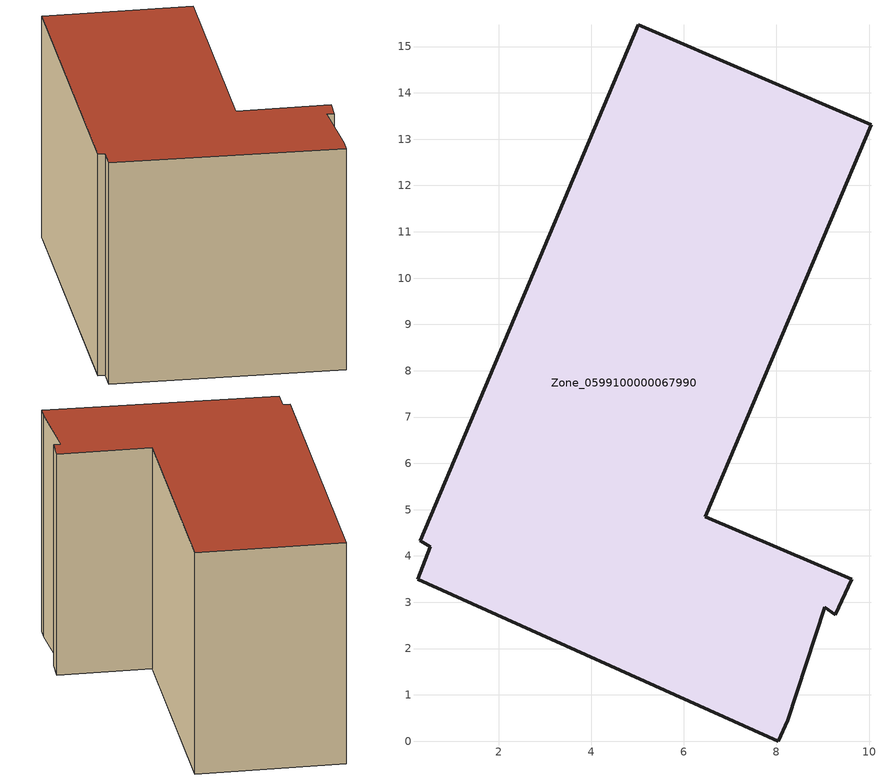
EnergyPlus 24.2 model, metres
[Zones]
Zone_0599100000067990
 floor ground (C_G): 9.62,3.5 9.27,2.73 9.04,2.89 8.24,0.45 8.04,0 0.25,3.5 0.52,4.19 0.3,4.33 5.01,15.47 10.04,13.31 6.46,4.85 z0.04
 wall outside (C_F): 0.25,3.5 8.04,0 8.24,0.45 9.04,2.89 9.27,2.73 9.62,3.5 6.46,4.85 10.04,13.31 5.01,15.47 0.3,4.33 0.52,4.19 0.25,3.5 z0.04:8.68
 roof outside (C_R): 0.3,4.33 0.52,4.19 0.25,3.5 8.04,0 8.24,0.45 9.04,2.89 9.27,2.73 9.62,3.5 6.46,4.85 10.04,13.31 5.01,15.47 z8.68
[BUILDING]
Pand.0599100000067990: North Axis=0; Terrain=City; Loads Convergence Tolerance Value=0.04; Temperature Convergence Tolerance Value=0.4; Solar Distribution=FullExterior; Maximum Number of Warmup Days=25; Minimum Number of Warmup Days=1
[Site:Location]
Rotterdam.The.Hague.AP_ZH_NLD Design_Conditions: Latitude=51.96; Longitude=4.45; Time Zone=1; Elevation=-4.5
[SITE:GROUNDTEMPERATURE:BUILDINGSURFACE]
18, 18, 18, 18, 18, 18, 18, 18, 18, 18, 18, 18
[MATERIAL] Thermal Absorptance=0.9; Solar Absorptance=0.7; Visible Absorptance=0.7
Name | Roughness | Thickness | Conductivity | Density | Specific Heat
G.TI.1946 | MediumSmooth | 0.15 | 1 | 540 | 1210
F.TI.1946 | Rough | 0.3 | 0.857143 | 1920 | 840
R.TI.1946 | MediumRough | 0.2 | 0.1 | 1500 | 1000
[CONSTRUCTION]
C_G: G.TI.1946
C_F: F.TI.1946
C_R: R.TI.1946
[ZONE]
Zone_0599100000067990: Type=1; Multiplier=1; Ceiling Height=Autocalculate; Volume=Autocalculate; Floor Area=autocalculate; Part of Total Floor Area=Yes
[ZONEINFILTRATION:DESIGNFLOWRATE]
Infil_Zone_0599100000067990: Zone or ZoneList or Space or SpaceList=Zone_0599100000067990; Schedule=AlwaysOn; Design Flow Rate Calculation Method=Flow/Area; Flow Rate per Floor Area=0.003; Constant Term Coefficient=1; Temperature Term Coefficient=0; Velocity Term Coefficient=0; Velocity Squared Term Coefficient=0
[HVACTEMPLATE:ZONE:IDEALLOADSAIRSYSTEM]
Zone_0599100000067990: Maximum Heating Supply Air Temperature=50; Minimum Cooling Supply Air Temperature=13; Maximum Heating Supply Air Humidity Ratio=0.0156; Minimum Cooling Supply Air Humidity Ratio=0.0077; Heating Limit=NoLimit; Cooling Limit=NoLimit; Dehumidification Control Type=ConstantSensibleHeatRatio; Cooling Sensible Heat Ratio=0.7; Dehumidification Setpoint=60; Humidification Control Type=None; Humidification Setpoint=30; Outdoor Air Method=None; Outdoor Air Flow Rate per Person=0.00944; Outdoor Air Flow Rate per Zone Floor Area=0; Outdoor Air Flow Rate per Zone=0; Demand Controlled Ventilation Type=None; Outdoor Air Economizer Type=NoEconomizer; Heat Recovery Type=None; Sensible Heat Recovery Effectiveness=0.7; Latent Heat Recovery Effectiveness=0.65
[ZONECONTROL:THERMOSTAT]
ThermostatControl_Zone_0599100000067990: Zone or ZoneList=Zone_0599100000067990; Control Type Schedule=DualSetpointControlType; Control 1=Thermostat_Zone_0599100000067990; Temperature Difference Between Cutout And Setpoint=0
[THERMOSTATSETPOINT:DUALSETPOINT]
Thermostat_Zone_0599100000067990: Heating Setpoint Temperature Schedule=HeatingSetpoint_Zone_0599100000067990; Cooling Setpoint Temperature Schedule=CoolingSetpoint_Zone_0599100000067990
[SCHEDULE:COMPACT]
HeatingSetpoint_Zone_0599100000067990: Through: 12/31, For: AllDays, Until: 24:00, 21
CoolingSetpoint_Zone_0599100000067990: Through: 12/31, For: AllDays, Until: 24:00, 24
DualSetpointControlType: Through: 12/31, For: AllDays, Until: 24:00, 4
AlwaysOn: Through: 12/31, For: AllDays, Until: 24:00, 1
